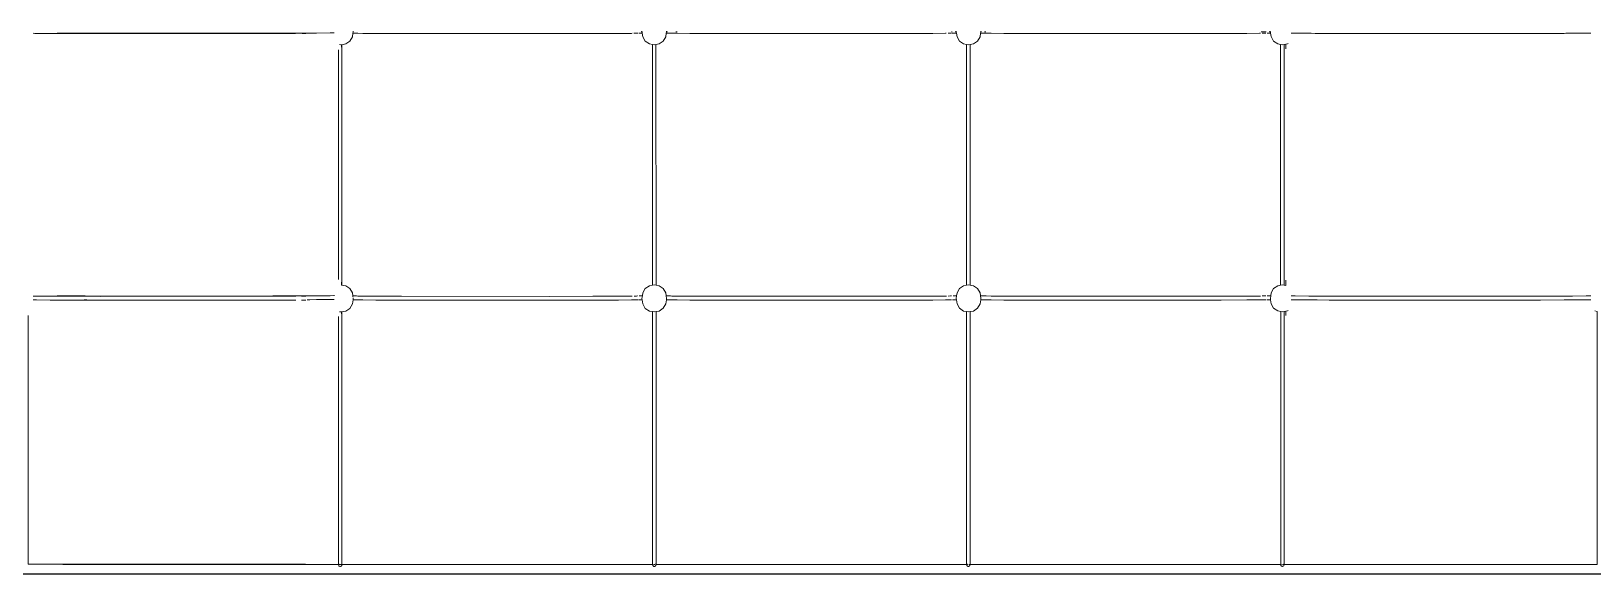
# Model space of a CAD drawing. Header units: metres. Extents: x 2600.2 to 2658.7, y 1421.4 to 1444.6.
# Drawn here: x 2610.934 to 2611.684, y 1430.878 to 1431.138 of the extents above; entities that cross this region are included whole.
import ezdxf

# ---------------------------------------------------------------- set-up
doc = ezdxf.new("R2010")
doc.units = ezdxf.units.M
doc.layers.add('MOBILIARIO', color=35, linetype='Continuous', lineweight=20)

msp = doc.modelspace()

# ---------------------------------------------------------------- linework, layer by layer
at = {"layer": 'MOBILIARIO'}
for p, q in [((2611.08863, 1431.13822), (2611.08873, 1431.13823)), ((2611.22695, 1431.13824), (2611.22742, 1431.13823)), ((2611.23919, 1431.13823), (2611.23962, 1431.13824)), ((2611.24368, 1431.13823), (2611.24425, 1431.13823)), ((2611.37609, 1431.13825), (2611.37642, 1431.13825)), ((2611.37785, 1431.13826), (2611.37841, 1431.13825)), ((2611.39018, 1431.13825), (2611.39051, 1431.13826)), ((2611.39193, 1431.13825), (2611.39256, 1431.13825)), ((2611.5249, 1431.13826), (2611.52731, 1431.13826)), ((2611.52874, 1431.13827), (2611.5293, 1431.13826)), ((2611.08303, 1431.13087), (2611.08303, 1431.13199)), ((2611.53669, 1431.13226), (2611.53669, 1431.13006)), ((2611.08867, 1431.01021), (2611.08864, 1431.01045)), ((2611.2254, 1431.01138), (2611.22527, 1431.01137)), ((2611.3763, 1431.0114), (2611.37616, 1431.01139)), ((2611.3763, 1431.00954), (2611.37616, 1431.00954)), ((2611.08304, 1431.00285), (2611.08304, 1431.00374)), ((2611.5367, 1431.00401), (2611.5367, 1431.00204)), ((2611.082, 1430.88243), (2611.08242, 1430.88243)), ((2611.08264, 1430.88243), (2611.08302, 1430.88243)), ((2611.08284, 1430.88164), (2611.08264, 1430.88155)), ((2611.23259, 1430.88245), (2611.2329, 1430.88245)), ((2611.23332, 1430.88245), (2611.23354, 1430.88245)), ((2611.23354, 1430.88156), (2611.23332, 1430.88153)), ((2611.38379, 1430.88246), (2611.38399, 1430.88246)), ((2611.38443, 1430.88246), (2611.38481, 1430.88246)), ((2611.53509, 1430.88247), (2611.53531, 1430.88247)), ((2611.53531, 1430.8816), (2611.53509, 1430.88157))]:
    msp.add_line(p, q, dxfattribs=at)
for points in [[(2610.9349, 1431.13748), (2610.93579, 1431.13747), (2610.93647, 1431.13747), (2610.94303, 1431.13742), (2610.95277, 1431.13738), (2610.95524, 1431.13737), (2610.96731, 1431.13735), (2611.05021, 1431.13736), (2611.05425, 1431.13737), (2611.05719, 1431.13738), (2611.0609, 1431.13739)], [(2611.07959, 1431.13769), (2611.07935, 1431.13766), (2611.07767, 1431.13767), (2611.07111, 1431.13762), (2611.06136, 1431.13757), (2611.05718, 1431.13756), (2611.05021, 1431.13755), (2610.97893, 1431.13752), (2610.95988, 1431.13754), (2610.95525, 1431.13756), (2610.94845, 1431.13758), (2610.94648, 1431.1376)], [(2611.06588, 1431.13741), (2611.06569, 1431.13741), (2611.06421, 1431.1374)], [(2611.08867, 1431.13844), (2611.08863, 1431.13822), (2611.08853, 1431.13756), (2611.08827, 1431.13584), (2611.08709, 1431.13367), (2611.08511, 1431.13238), (2611.08324, 1431.13203)], [(2611.22273, 1431.13748), (2611.22234, 1431.13747), (2611.21617, 1431.13743), (2611.20386, 1431.13738), (2611.15784, 1431.13734), (2611.11182, 1431.13737), (2611.09951, 1431.13741), (2611.09334, 1431.13746), (2611.09089, 1431.13751), (2611.09028, 1431.13753), (2611.08853, 1431.13756)], [(2611.2254, 1431.13755), (2611.22479, 1431.13752), (2611.22354, 1431.1375)], [(2611.22752, 1431.13758), (2611.22749, 1431.13758), (2611.22597, 1431.13756)], [(2611.22739, 1431.13845), (2611.22742, 1431.13823), (2611.22752, 1431.13758), (2611.22778, 1431.13585), (2611.22896, 1431.13369), (2611.23094, 1431.13239), (2611.23246, 1431.13211), (2611.23247, 1431.01655), (2611.23095, 1431.01628), (2611.22897, 1431.01498), (2611.22779, 1431.01281)], [(2611.23923, 1431.13845), (2611.23919, 1431.13823), (2611.23909, 1431.13758), (2611.23883, 1431.13585), (2611.23765, 1431.13369), (2611.23567, 1431.13239), (2611.23414, 1431.13211)], [(2611.23884, 1431.0076), (2611.23766, 1431.00544), (2611.23568, 1431.00414), (2611.23415, 1431.00386), (2611.23416, 1430.88245), (2611.38337, 1430.88246), (2611.38336, 1431.00389), (2611.38194, 1431.00415), (2611.37997, 1431.00545), (2611.37878, 1431.00761), (2611.37848, 1431.00958), (2611.37839, 1431.01021), (2611.37857, 1431.01143), (2611.37878, 1431.01283), (2611.37997, 1431.01499), (2611.38194, 1431.01629), (2611.38336, 1431.01653), (2611.38335, 1431.13215), (2611.38193, 1431.1324), (2611.37995, 1431.1337), (2611.37877, 1431.13587), (2611.37851, 1431.1376), (2611.37841, 1431.13825), (2611.37838, 1431.13846)], [(2611.23909, 1431.13758), (2611.24117, 1431.13755), (2611.24178, 1431.13752), (2611.24423, 1431.13748), (2611.2504, 1431.13743), (2611.26272, 1431.13739), (2611.28358, 1431.13736), (2611.35475, 1431.1374), (2611.36706, 1431.13744), (2611.37323, 1431.13749), (2611.37362, 1431.1375)], [(2611.37573, 1431.13754), (2611.37568, 1431.13753), (2611.37444, 1431.13751)], [(2611.37851, 1431.1376), (2611.37838, 1431.1376), (2611.37629, 1431.13756), (2611.37615, 1431.13755)], [(2611.39022, 1431.13847), (2611.39018, 1431.13825), (2611.39008, 1431.1376), (2611.38982, 1431.13587), (2611.38864, 1431.1337), (2611.38666, 1431.13241), (2611.38503, 1431.13211)], [(2611.39008, 1431.1376), (2611.39206, 1431.13756), (2611.39267, 1431.13753), (2611.39512, 1431.13749), (2611.4013, 1431.13744), (2611.41361, 1431.1374), (2611.43447, 1431.13738), (2611.50564, 1431.13741), (2611.51795, 1431.13745), (2611.52412, 1431.1375), (2611.52451, 1431.13751)], [(2611.52718, 1431.13758), (2611.52657, 1431.13755), (2611.52533, 1431.13753)], [(2611.5294, 1431.13761), (2611.52927, 1431.13761), (2611.52776, 1431.13759)], [(2611.52927, 1431.13848), (2611.5293, 1431.13826), (2611.5294, 1431.13761), (2611.52967, 1431.13588), (2611.53085, 1431.13372), (2611.53282, 1431.13242), (2611.53422, 1431.13216), (2611.53423, 1431.01654), (2611.53283, 1431.01631), (2611.53086, 1431.01501), (2611.52968, 1431.01284)], [(2611.54872, 1431.13748), (2611.54782, 1431.13748), (2611.54126, 1431.13753), (2611.53993, 1431.13754), (2611.53925, 1431.13755)], [(2611.68319, 1431.13756), (2611.683, 1431.13756), (2611.681, 1431.13754), (2611.67444, 1431.13749), (2611.67176, 1431.13748), (2611.67119, 1431.13748), (2611.67048, 1431.13747), (2611.66507, 1431.13745), (2611.66469, 1431.13745), (2611.66456, 1431.13745), (2611.65904, 1431.13743), (2611.61681, 1431.13739), (2611.61609, 1431.13742), (2611.61214, 1431.13742), (2611.61152, 1431.13742), (2611.60544, 1431.13739), (2611.56321, 1431.13742), (2611.55178, 1431.13746), (2611.55126, 1431.13746), (2611.55081, 1431.13747), (2611.54882, 1431.13748), (2611.54872, 1431.13748)], [(2611.08155, 1431.12953), (2611.08157, 1431.12947), (2611.08155, 1431.12911), (2611.08156, 1431.01973), (2611.08158, 1431.0194), (2611.08156, 1431.01934)], [(2611.08202, 1431.13207), (2611.08275, 1431.13194), (2611.08303, 1431.13199), (2611.08324, 1431.13203), (2611.08325, 1431.0166), (2611.08304, 1431.01664), (2611.08304, 1431.01804)], [(2611.23246, 1431.13211), (2611.23331, 1431.13196), (2611.23414, 1431.13211), (2611.23415, 1431.01654), (2611.23568, 1431.01628), (2611.23766, 1431.01498), (2611.23884, 1431.01281), (2611.23905, 1431.01142), (2611.23924, 1431.0102), (2611.23914, 1431.00957), (2611.23884, 1431.0076)], [(2611.38335, 1431.13215), (2611.3843, 1431.13197), (2611.38503, 1431.13211), (2611.38504, 1431.01658), (2611.38667, 1431.01629), (2611.38865, 1431.01499), (2611.38983, 1431.01283), (2611.39004, 1431.01143), (2611.39022, 1431.01025)], [(2611.53591, 1431.13212), (2611.53519, 1431.13199), (2611.53422, 1431.13216)], [(2611.53788, 1431.13263), (2611.53756, 1431.13242), (2611.53669, 1431.13226), (2611.53591, 1431.13212), (2611.53592, 1431.0166), (2611.5367, 1431.01646), (2611.5367, 1431.01894)], [(2611.08857, 1431.0109), (2611.08849, 1431.0114), (2611.08828, 1431.0128), (2611.0871, 1431.01496), (2611.08512, 1431.01626), (2611.08325, 1431.0166)], [(2611.23415, 1431.01654), (2611.23332, 1431.01671), (2611.23247, 1431.01655)], [(2611.38504, 1431.01658), (2611.38431, 1431.01672), (2611.38336, 1431.01653)], [(2611.53592, 1431.0166), (2611.5352, 1431.01674), (2611.53423, 1431.01654)], [(2610.93492, 1431.01132), (2610.93581, 1431.01131), (2610.93648, 1431.0113), (2610.94304, 1431.01125), (2610.95279, 1431.01121), (2610.9551, 1431.01121), (2610.96732, 1431.01118), (2611.05009, 1431.0112), (2611.05426, 1431.0112), (2611.05735, 1431.01121), (2611.06106, 1431.01123)], [(2610.93493, 1431.00946), (2610.93515, 1431.00945), (2610.93582, 1431.00945), (2610.93648, 1431.00945), (2610.94304, 1431.0094), (2610.95279, 1431.00936), (2610.95516, 1431.00936), (2610.96732, 1431.00933), (2611.05013, 1431.00934), (2611.05426, 1431.00935), (2611.05727, 1431.00936), (2611.06107, 1431.00938)], [(2611.07965, 1431.01152), (2611.0794, 1431.01152), (2611.07768, 1431.0115), (2611.07112, 1431.01145), (2611.06137, 1431.01141), (2611.05735, 1431.0114), (2611.05009, 1431.01138), (2610.97895, 1431.01135), (2610.95989, 1431.01138), (2610.95509, 1431.01139), (2610.94846, 1431.01142), (2610.94643, 1431.01144)], [(2610.96066, 1431.00953), (2610.95989, 1431.00953), (2610.95946, 1431.00953)], [(2611.06596, 1431.0094), (2611.0657, 1431.00939), (2611.06379, 1431.00939)], [(2611.06595, 1431.01125), (2611.0657, 1431.01124), (2611.06381, 1431.01124)], [(2611.07959, 1431.00967), (2611.07934, 1431.00964), (2611.07932, 1431.00966), (2611.07768, 1431.00965), (2611.07112, 1431.0096), (2611.06791, 1431.00959), (2611.0665, 1431.00958)], [(2611.08868, 1431.01018), (2611.08858, 1431.00954), (2611.08828, 1431.00759), (2611.0871, 1431.00542), (2611.08512, 1431.00412), (2611.08325, 1431.00378), (2611.08326, 1430.88243), (2611.23248, 1430.88244), (2611.23247, 1431.00386), (2611.23095, 1431.00414), (2611.22898, 1431.00543), (2611.22779, 1431.0076), (2611.22749, 1431.00956)], [(2611.08849, 1431.0114), (2611.09029, 1431.01137), (2611.0909, 1431.01134), (2611.09335, 1431.0113), (2611.09952, 1431.01125), (2611.11184, 1431.01121), (2611.183, 1431.01119), (2611.20387, 1431.01122), (2611.21618, 1431.01126), (2611.22235, 1431.01131), (2611.22274, 1431.01132)], [(2611.22274, 1431.00946), (2611.22235, 1431.00946), (2611.21618, 1431.00941), (2611.20387, 1431.00936), (2611.15785, 1431.00933), (2611.11184, 1431.00936), (2611.09952, 1431.0094), (2611.09335, 1431.00945), (2611.0909, 1431.00949), (2611.09029, 1431.00952), (2611.08858, 1431.00954)], [(2611.22282, 1431.00947), (2611.22467, 1431.00949), (2611.2248, 1431.0095), (2611.22541, 1431.00953)], [(2611.22485, 1431.01136), (2611.2248, 1431.01135), (2611.22359, 1431.01133)], [(2611.22575, 1431.00956), (2611.22604, 1431.00953), (2611.22749, 1431.00956), (2611.2274, 1431.0102), (2611.22758, 1431.01142), (2611.22779, 1431.01281)], [(2611.22758, 1431.01142), (2611.2275, 1431.01142), (2611.22598, 1431.01139)], [(2611.23905, 1431.01142), (2611.2391, 1431.01142), (2611.24118, 1431.01138), (2611.24179, 1431.01135), (2611.24424, 1431.01131), (2611.25042, 1431.01126), (2611.26273, 1431.01122), (2611.28359, 1431.0112), (2611.35476, 1431.01123), (2611.36707, 1431.01127), (2611.37324, 1431.01132), (2611.37363, 1431.01133)], [(2611.23914, 1431.00957), (2611.24118, 1431.00953), (2611.24179, 1431.0095), (2611.24424, 1431.00946), (2611.25042, 1431.00941), (2611.26273, 1431.00937), (2611.28359, 1431.00935), (2611.35476, 1431.00938), (2611.36707, 1431.00942), (2611.37324, 1431.00947), (2611.37363, 1431.00948)], [(2611.37371, 1431.00948), (2611.37556, 1431.00951), (2611.37569, 1431.00952), (2611.37574, 1431.00952)], [(2611.37574, 1431.01137), (2611.37569, 1431.01137), (2611.37449, 1431.01135)], [(2611.37664, 1431.00958), (2611.37693, 1431.00955), (2611.37839, 1431.00958), (2611.37848, 1431.00958)], [(2611.37857, 1431.01143), (2611.37839, 1431.01143), (2611.37688, 1431.01141)], [(2611.52968, 1431.01284), (2611.52946, 1431.01145), (2611.52928, 1431.01023), (2611.52938, 1431.00959), (2611.52968, 1431.00763), (2611.53086, 1431.00546), (2611.53283, 1431.00417), (2611.53424, 1431.00391), (2611.53425, 1430.88247), (2611.38505, 1430.88246), (2611.38504, 1431.00385), (2611.38668, 1431.00415), (2611.38865, 1431.00545), (2611.38983, 1431.00761), (2611.39013, 1431.00958), (2611.39023, 1431.01021)], [(2611.39004, 1431.01143), (2611.39207, 1431.0114), (2611.39268, 1431.01137), (2611.39513, 1431.01133), (2611.40131, 1431.01128), (2611.41362, 1431.01124), (2611.43449, 1431.01121), (2611.50565, 1431.01125), (2611.51796, 1431.01129), (2611.52413, 1431.01134), (2611.52452, 1431.01135)], [(2611.39013, 1431.00958), (2611.39207, 1431.00955), (2611.39268, 1431.00952), (2611.39513, 1431.00947), (2611.40131, 1431.00943), (2611.41362, 1431.00939), (2611.43449, 1431.00936), (2611.50565, 1431.00939), (2611.51796, 1431.00944), (2611.52413, 1431.00949), (2611.52453, 1431.00949)], [(2611.5246, 1431.0095), (2611.52645, 1431.00952), (2611.52658, 1431.00953), (2611.52719, 1431.00956)], [(2611.52719, 1431.01141), (2611.52658, 1431.01138), (2611.52538, 1431.01136)], [(2611.52753, 1431.00959), (2611.52782, 1431.00956), (2611.52928, 1431.00959), (2611.52938, 1431.00959)], [(2611.52946, 1431.01145), (2611.52928, 1431.01145), (2611.52777, 1431.01142)], [(2611.56298, 1431.01126), (2611.55764, 1431.01127), (2611.55758, 1431.01128), (2611.55179, 1431.01129), (2611.55119, 1431.0113), (2611.54987, 1431.01131), (2611.54867, 1431.01132), (2611.54783, 1431.01132), (2611.54127, 1431.01136), (2611.53992, 1431.01138), (2611.53924, 1431.01138)], [(2611.68318, 1431.00954), (2611.68299, 1431.00952), (2611.68101, 1431.00952), (2611.67445, 1431.00947), (2611.67181, 1431.00946), (2611.6712, 1431.00946), (2611.67049, 1431.00946), (2611.65905, 1431.00941), (2611.58227, 1431.00938), (2611.5646, 1431.00941), (2611.56361, 1431.00942), (2611.56322, 1431.0094), (2611.5632, 1431.00942), (2611.56192, 1431.0094), (2611.55758, 1431.00942), (2611.55081, 1431.00948), (2611.55075, 1431.00948), (2611.55031, 1431.00947), (2611.54987, 1431.00946), (2611.54783, 1431.00947), (2611.54127, 1431.00951), (2611.53996, 1431.00953), (2611.5395, 1431.00951), (2611.53928, 1431.00953)], [(2611.55758, 1431.00942), (2611.55179, 1431.00944), (2611.55123, 1431.00945), (2611.55081, 1431.00948)], [(2611.56298, 1431.01126), (2611.56322, 1431.01125), (2611.56359, 1431.01125), (2611.56465, 1431.01126), (2611.58227, 1431.01123), (2611.59267, 1431.01122), (2611.59303, 1431.01123), (2611.64292, 1431.01124), (2611.65328, 1431.01128), (2611.65376, 1431.01126), (2611.6565, 1431.01126), (2611.65676, 1431.01126)], [(2611.68322, 1431.0114), (2611.68303, 1431.01139), (2611.68101, 1431.01137), (2611.67445, 1431.01132), (2611.67275, 1431.01133), (2611.67185, 1431.01131), (2611.6647, 1431.01128), (2611.66117, 1431.01127), (2611.65948, 1431.01124), (2611.65908, 1431.01124), (2611.65905, 1431.01126), (2611.65676, 1431.01126)], [(2611.06581, 1430.88261), (2610.93981, 1430.8826), (2610.9326, 1430.8826), (2610.93259, 1431.00184), (2610.93259, 1431.00202)], [(2610.93981, 1430.8826), (2610.94033, 1430.88255), (2610.94916, 1430.88242), (2611.08158, 1430.88243), (2611.08157, 1431.00109), (2611.08158, 1431.00146), (2611.08157, 1431.0015)], [(2611.08325, 1431.00378), (2611.08304, 1431.00374), (2611.08276, 1431.00369), (2611.08203, 1431.00382)], [(2611.23415, 1431.00386), (2611.23332, 1431.0037), (2611.23247, 1431.00386)], [(2611.38504, 1431.00385), (2611.38431, 1431.00372), (2611.38336, 1431.00389)], [(2611.68518, 1431.00419), (2611.68637, 1431.00397), (2611.68636, 1431.00224), (2611.68637, 1431.00206), (2611.68636, 1431.00185), (2611.68637, 1430.88249), (2611.53593, 1430.88247), (2611.53592, 1431.00386), (2611.5352, 1431.00373), (2611.53424, 1431.00391)], [(2611.5379, 1431.00438), (2611.53757, 1431.00417), (2611.5367, 1431.00401), (2611.53592, 1431.00386)], [(2610.33702, 1430.87876), (2610.33758, 1430.87862), (2610.33855, 1430.87854), (2610.33961, 1430.87848), (2610.34358, 1430.87828), (2610.34834, 1430.87815), (2610.36635, 1430.87806), (2610.41669, 1430.87797), (2612.19924, 1430.87815), (2612.24958, 1430.87824)], [(2612.28075, 1430.87907), (2612.28029, 1430.87896), (2612.27897, 1430.87863), (2612.26615, 1430.87795), (2612.24297, 1430.87774), (2610.37449, 1430.87751), (2610.35131, 1430.87772), (2610.3385, 1430.87839), (2610.33855, 1430.87852), (2610.33855, 1430.87854), (2610.33864, 1430.87879)], [(2611.08169, 1430.88289), (2611.0816, 1430.88266), (2611.08158, 1430.88243), (2611.08182, 1430.88243)], [(2611.08326, 1430.88243), (2611.08323, 1430.88221), (2611.08315, 1430.88196), (2611.08302, 1430.88179), (2611.08302, 1430.88176), (2611.08284, 1430.88164), (2611.08284, 1430.88162), (2611.08264, 1430.88152), (2611.08242, 1430.88149), (2611.0822, 1430.88152), (2611.082, 1430.88162), (2611.082, 1430.88164), (2611.08182, 1430.88176), (2611.08182, 1430.88179), (2611.08169, 1430.88196), (2611.08169, 1430.88198), (2611.0816, 1430.88221), (2611.08158, 1430.88243)], [(2611.08242, 1430.88152), (2611.0822, 1430.88155), (2611.082, 1430.88164)], [(2611.08323, 1430.88243), (2611.08326, 1430.88243), (2611.08323, 1430.88266)], [(2611.23416, 1430.88245), (2611.23414, 1430.88222), (2611.23405, 1430.882), (2611.23392, 1430.8818), (2611.23374, 1430.88163), (2611.23354, 1430.88156), (2611.23354, 1430.88154), (2611.23332, 1430.88151), (2611.2331, 1430.88154), (2611.2329, 1430.88163), (2611.2329, 1430.88166), (2611.23272, 1430.8818), (2611.23259, 1430.882), (2611.23251, 1430.8822), (2611.23248, 1430.88244)], [(2611.23392, 1430.88245), (2611.23416, 1430.88245), (2611.23414, 1430.88268), (2611.23405, 1430.8829)], [(2611.38348, 1430.88292), (2611.3834, 1430.88269), (2611.38337, 1430.88246), (2611.38348, 1430.88246)], [(2611.38505, 1430.88246), (2611.38503, 1430.88223), (2611.38494, 1430.88199), (2611.38481, 1430.88182), (2611.38463, 1430.88167), (2611.38463, 1430.88165), (2611.38443, 1430.88158), (2611.38443, 1430.88155), (2611.38421, 1430.88152), (2611.38399, 1430.88155), (2611.38399, 1430.88158), (2611.38379, 1430.88165), (2611.38379, 1430.88167), (2611.38361, 1430.88179), (2611.38348, 1430.88201), (2611.3834, 1430.88223), (2611.38337, 1430.88246)], [(2611.38503, 1430.88246), (2611.38505, 1430.88246), (2611.38503, 1430.88269)], [(2611.53436, 1430.88293), (2611.53427, 1430.88271), (2611.53425, 1430.88247), (2611.53467, 1430.88247)], [(2611.53593, 1430.88247), (2611.5359, 1430.88225), (2611.53582, 1430.88203), (2611.53582, 1430.882), (2611.53569, 1430.88184), (2611.53569, 1430.88181), (2611.53551, 1430.88169), (2611.53551, 1430.88166), (2611.53531, 1430.88157), (2611.53509, 1430.88154), (2611.53487, 1430.88157), (2611.53467, 1430.88166), (2611.53467, 1430.88169), (2611.53449, 1430.88181), (2611.53449, 1430.88184), (2611.53436, 1430.882), (2611.53436, 1430.88203), (2611.53427, 1430.88225), (2611.53425, 1430.88247)], [(2611.53551, 1430.88247), (2611.53593, 1430.88247), (2611.5359, 1430.88271), (2611.53582, 1430.88293)]]:
    msp.add_lwpolyline(points, dxfattribs=at)

doc.saveas('drawing.dxf')
